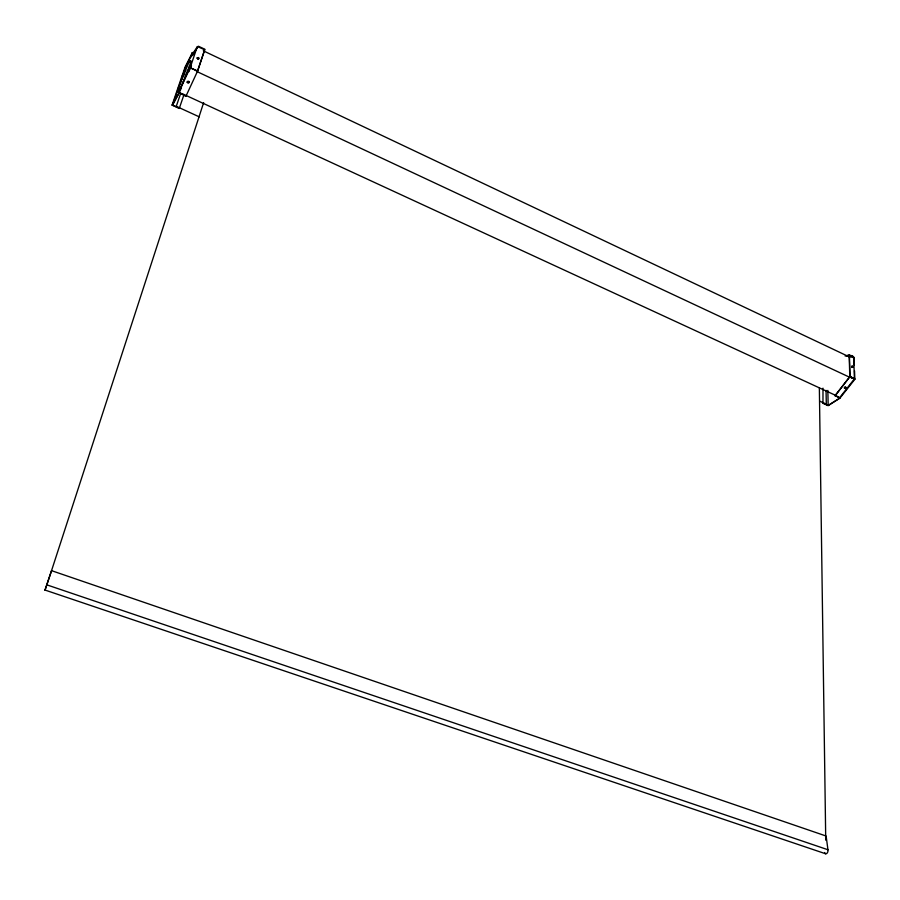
<?xml version="1.0" encoding="UTF-8"?>
<svg xmlns="http://www.w3.org/2000/svg" width="900" height="900" viewBox="0 0 900 900"><rect width="100%" height="100%" fill="white"/><g stroke="black" fill="none" stroke-linecap="round" stroke-linejoin="round"><path stroke-width="1.35" d="M825.739 840.184L819.36 388.125M189.067 62.404L189.529 61.267M179.336 90.619L179.246 91.215M191.981 55.35L192.15 54.742M183.87 94.984L179.269 108.45L172.069 105.154L185.119 66.983L192.465 52.481L191.644 55.451L197.224 46.856L190.114 67.804L178.774 92.441L185.963 96.176L179.235 92.711L181.496 87.728M846.394 356.029C848.385 354.69 854.111 355.185 854.201 358.121M853.864 357.986L849.105 355.376M189.248 82.249L188.089 83.205L187.29 82.091M51.547 570.656L45.034 590.062L51.547 570.656L826.121 836.033L827.955 849.746A2.723 1.586 -75.5 0 1 826.819 853.414A2.723 1.586 -75.5 0 1 824.738 852.548M182.115 77.029L181.822 78.311L185.422 69.761L182.441 76.129M185.58 71.258L185.794 70.56M51.536 570.656L203.648 102.611M185.963 96.176L197.606 71.055L204.885 49.275L198.45 46.238L197.235 46.822M180.787 93.038L176.276 106.324L199.271 116.854M191.464 65.407L188.876 71.719M179.415 108.157L172.665 105.064L178.526 87.941M179.876 83.992L185.726 66.859M179.145 91.046L185.377 76.567A16.785 1.181 -67 0 0 189.675 65.498A17.201 1.204 -67 0 0 190.71 60.907L189.653 60.885L188.955 62.111M179.415 90.821L178.605 92.104L177.649 91.823A17.201 1.204 -67 0 1 178.751 87.097A16.785 1.181 -67 0 1 182.981 76.196L183.094 76.252A16.774 1.181 -67 0 0 178.864 87.154A17.201 1.204 -67 0 0 177.761 91.867L178.965 91.845M182.88 76.343L183.285 75.308M192.105 55.609L193.129 52.436L192.071 53.179M184.399 74.295L184.86 73.181M183.094 76.252L189.079 61.954M179.291 91.114L185.501 76.624A16.774 1.181 -67 0 0 189.799 65.554L189.675 65.498M183.454 76.421L183.915 75.397M191.655 55.417L192.847 55.069M191.812 55.361L192.105 54.788M186.345 65.633L191.903 54.608M172.069 105.154L179.235 92.655L172.665 105.064M192.083 55.654L197.977 46.766L204.671 49.759L197.516 71.134L191.149 68.153M187.493 81.427L187.234 82.339M189.18 82.474L187.357 82.328M823.241 403.11L828.146 405.36L840.195 398.002L835.054 395.595L849.712 376.853L854.989 379.125L840.206 397.789L828.191 405.686L822.971 403.29L822.994 388.159M835.144 395.809L849.712 376.853L854.561 378.99M835.054 395.595L839.633 397.71L854.404 378.889L853.717 357.525M187.425 81.686L188.651 81.236L189.191 82.496M849.173 355.466L852.649 356.524L849.173 355.466L849.803 376.661L853.335 378.281L850.05 376.47L849.409 355.275L852.413 356.906L849.206 355.027L845.134 356.006M850.05 376.47L853.335 378.281L849.814 377.055M190.125 67.804L197.606 71.055M187.616 81.529L189.191 82.26M854.831 379.204L854.539 370.822M189.765 60.941L190.71 60.907M47.295 585.011L827.955 849.746M45.034 590.062L825.536 853.74M819.923 401.254L826.301 404.179L826.054 390.397M182.857 93.971L836.719 395.876M196.403 71.314L849.51 377.201M203.299 50.816L850.151 357.289M845.865 387.27L844.425 388.012L845.977 387.405M844.346 387.866C847.361 389.947 844.549 384.502 844.481 388.17M854.134 358.256L854.359 365.231M827.854 390.409L828.146 405.36M852.694 367.2C851.051 368.561 851.479 364.433 852.694 367.2M853.043 366.919C851.4 368.28 851.827 364.151 853.043 366.919M197.167 58.163C198.292 61.312 200.014 56.902 197.167 58.163M197.381 57.735C198.518 60.885 200.227 56.486 197.381 57.735M191.722 54.574L190.676 56.981L191.722 54.574M185.153 69.784L181.519 78.176L185.153 69.784"/></g></svg>
